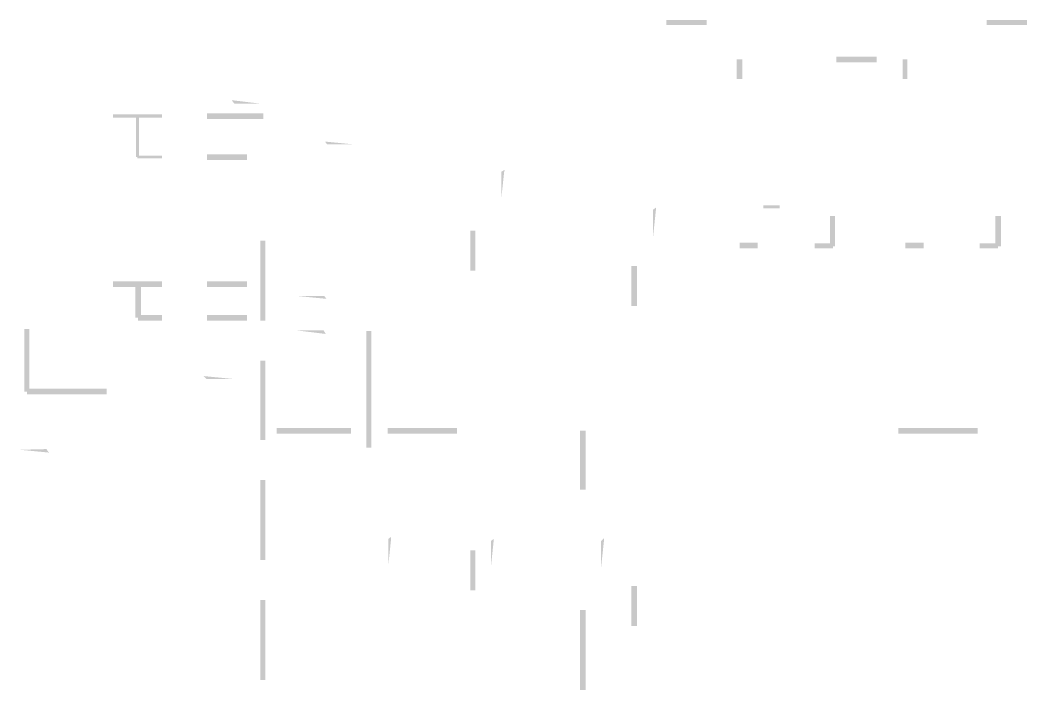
# Model space of a CAD drawing. Header units: millimetres. Extents: x 314312 to 406292, y 205315 to 257934.
# Drawn here: x 406112.5 to 406203.5, y 237283.2 to 237343.8 of the extents above; entities that cross this region are included whole.
import ezdxf

# ---------------------------------------------------------------- set-up
doc = ezdxf.new("R2010")
doc.units = ezdxf.units.MM

msp = doc.modelspace()

# ---------------------------------------------------------------- hatches: boundary and pattern name
h = msp.add_hatch(color=0)
edge = h.paths.add_edge_path(flags=0)
edge.add_spline(control_points=[(406170.88, 237343.762), (406170.88, 237343.762), (406170.88, 237343.317), (406170.88, 237343.317), (406170.88, 237343.317), (406174.499, 237343.762), (406174.499, 237343.762), (406174.499, 237343.762), (406170.88, 237343.762), (406170.88, 237343.762)], knot_values=[0, 0, 0, 0, 1, 1, 1, 2, 2, 2, 3, 3, 3, 3], degree=3, periodic=0)
edge = h.paths.add_edge_path(flags=0)
edge.add_spline(control_points=[(406170.88, 237343.317), (406170.88, 237343.317), (406174.499, 237343.762), (406174.499, 237343.762), (406174.499, 237343.762), (406174.499, 237343.317), (406174.499, 237343.317), (406174.499, 237343.317), (406170.88, 237343.317), (406170.88, 237343.317)], knot_values=[0, 0, 0, 0, 1, 1, 1, 2, 2, 2, 3, 3, 3, 3], degree=3, periodic=0)
h = msp.add_hatch(color=0)
edge = h.paths.add_edge_path(flags=0)
edge.add_spline(control_points=[(406199.836, 237343.762), (406199.836, 237343.762), (406199.836, 237343.317), (406199.836, 237343.317), (406199.836, 237343.317), (406203.455, 237343.762), (406203.455, 237343.762), (406203.455, 237343.762), (406199.836, 237343.762), (406199.836, 237343.762)], knot_values=[0, 0, 0, 0, 1, 1, 1, 2, 2, 2, 3, 3, 3, 3], degree=3, periodic=0)
edge = h.paths.add_edge_path(flags=0)
edge.add_spline(control_points=[(406199.836, 237343.317), (406199.836, 237343.317), (406203.455, 237343.762), (406203.455, 237343.762), (406203.455, 237343.762), (406203.455, 237343.317), (406203.455, 237343.317), (406203.455, 237343.317), (406199.836, 237343.317), (406199.836, 237343.317)], knot_values=[0, 0, 0, 0, 1, 1, 1, 2, 2, 2, 3, 3, 3, 3], degree=3, periodic=0)
h = msp.add_hatch(color=0)
edge = h.paths.add_edge_path(flags=0)
edge.add_spline(control_points=[(406177.738, 237340.206), (406177.738, 237340.206), (406177.23, 237340.206), (406177.23, 237340.206), (406177.23, 237340.206), (406177.738, 237338.428), (406177.738, 237338.428), (406177.738, 237338.428), (406177.738, 237340.206), (406177.738, 237340.206)], knot_values=[0, 0, 0, 0, 1, 1, 1, 2, 2, 2, 3, 3, 3, 3], degree=3, periodic=0)
edge = h.paths.add_edge_path(flags=0)
edge.add_spline(control_points=[(406177.23, 237340.206), (406177.23, 237340.206), (406177.738, 237338.428), (406177.738, 237338.428), (406177.738, 237338.428), (406177.23, 237338.428), (406177.23, 237338.428), (406177.23, 237338.428), (406177.23, 237340.206), (406177.23, 237340.206)], knot_values=[0, 0, 0, 0, 1, 1, 1, 2, 2, 2, 3, 3, 3, 3], degree=3, periodic=0)
h = msp.add_hatch(color=0)
edge = h.paths.add_edge_path(flags=0)
edge.add_spline(control_points=[(406189.866, 237339.952), (406189.866, 237339.952), (406189.866, 237340.46), (406189.866, 237340.46), (406189.866, 237340.46), (406186.247, 237339.952), (406186.247, 237339.952), (406186.247, 237339.952), (406189.866, 237339.952), (406189.866, 237339.952)], knot_values=[0, 0, 0, 0, 1, 1, 1, 2, 2, 2, 3, 3, 3, 3], degree=3, periodic=0)
edge = h.paths.add_edge_path(flags=0)
edge.add_spline(control_points=[(406189.866, 237340.46), (406189.866, 237340.46), (406186.247, 237339.952), (406186.247, 237339.952), (406186.247, 237339.952), (406186.247, 237340.46), (406186.247, 237340.46), (406186.247, 237340.46), (406189.866, 237340.46), (406189.866, 237340.46)], knot_values=[0, 0, 0, 0, 1, 1, 1, 2, 2, 2, 3, 3, 3, 3], degree=3, periodic=0)
h = msp.add_hatch(color=0)
edge = h.paths.add_edge_path(flags=0)
edge.add_spline(control_points=[(406192.66, 237340.206), (406192.66, 237340.206), (406192.216, 237340.206), (406192.216, 237340.206), (406192.216, 237340.206), (406192.66, 237338.428), (406192.66, 237338.428), (406192.66, 237338.428), (406192.66, 237340.206), (406192.66, 237340.206)], knot_values=[0, 0, 0, 0, 1, 1, 1, 2, 2, 2, 3, 3, 3, 3], degree=3, periodic=0)
edge = h.paths.add_edge_path(flags=0)
edge.add_spline(control_points=[(406192.216, 237340.206), (406192.216, 237340.206), (406192.66, 237338.428), (406192.66, 237338.428), (406192.66, 237338.428), (406192.216, 237338.428), (406192.216, 237338.428), (406192.216, 237338.428), (406192.216, 237340.206), (406192.216, 237340.206)], knot_values=[0, 0, 0, 0, 1, 1, 1, 2, 2, 2, 3, 3, 3, 3], degree=3, periodic=0)
h = msp.add_hatch(color=0)
edge = h.paths.add_edge_path(flags=0)
edge.add_spline(control_points=[(406131.573, 237336.523), (406131.573, 237336.523), (406131.827, 237336.205), (406131.827, 237336.205), (406131.827, 237336.205), (406134.177, 237336.205), (406134.177, 237336.205), (406134.177, 237336.205), (406131.573, 237336.523), (406131.573, 237336.523)], knot_values=[0, 0, 0, 0, 1, 1, 1, 2, 2, 2, 3, 3, 3, 3], degree=3, periodic=0)
edge = h.paths.add_edge_path(flags=0)
edge.add_spline(control_points=[(406131.827, 237336.205), (406131.827, 237336.205), (406134.177, 237336.205), (406134.177, 237336.205), (406134.177, 237336.205), (406134.177, 237336.205), (406134.177, 237336.205), (406134.177, 237336.205), (406131.827, 237336.205), (406131.827, 237336.205)], knot_values=[0, 0, 0, 0, 1, 1, 1, 2, 2, 2, 3, 3, 3, 3], degree=3, periodic=0)
h = msp.add_hatch(color=0)
edge = h.paths.add_edge_path(flags=0)
edge.add_spline(control_points=[(406120.842, 237335.253), (406120.842, 237335.253), (406120.842, 237334.935), (406120.842, 237334.935), (406120.842, 237334.935), (406125.287, 237335.253), (406125.287, 237335.253), (406125.287, 237335.253), (406120.842, 237335.253), (406120.842, 237335.253)], knot_values=[0, 0, 0, 0, 1, 1, 1, 2, 2, 2, 3, 3, 3, 3], degree=3, periodic=0)
edge = h.paths.add_edge_path(flags=0)
edge.add_spline(control_points=[(406120.842, 237334.935), (406120.842, 237334.935), (406125.287, 237335.253), (406125.287, 237335.253), (406125.287, 237335.253), (406125.287, 237334.935), (406125.287, 237334.935), (406125.287, 237334.935), (406120.842, 237334.935), (406120.842, 237334.935)], knot_values=[0, 0, 0, 0, 1, 1, 1, 2, 2, 2, 3, 3, 3, 3], degree=3, periodic=0)
h = msp.add_hatch(color=0)
edge = h.paths.add_edge_path(flags=0)
edge.add_spline(control_points=[(406123.191, 237335.062), (406123.191, 237335.062), (406122.937, 237335.062), (406122.937, 237335.062), (406122.937, 237335.062), (406123.191, 237331.379), (406123.191, 237331.379), (406123.191, 237331.379), (406123.191, 237335.062), (406123.191, 237335.062)], knot_values=[0, 0, 0, 0, 1, 1, 1, 2, 2, 2, 3, 3, 3, 3], degree=3, periodic=0)
edge = h.paths.add_edge_path(flags=0)
edge.add_spline(control_points=[(406122.937, 237335.062), (406122.937, 237335.062), (406123.191, 237331.379), (406123.191, 237331.379), (406123.191, 237331.379), (406122.937, 237331.379), (406122.937, 237331.379), (406122.937, 237331.379), (406122.937, 237335.062), (406122.937, 237335.062)], knot_values=[0, 0, 0, 0, 1, 1, 1, 2, 2, 2, 3, 3, 3, 3], degree=3, periodic=0)
h = msp.add_hatch(color=0)
edge = h.paths.add_edge_path(flags=0)
edge.add_spline(control_points=[(406129.351, 237335.316), (406129.351, 237335.316), (406129.351, 237334.808), (406129.351, 237334.808), (406129.351, 237334.808), (406134.431, 237335.316), (406134.431, 237335.316), (406134.431, 237335.316), (406129.351, 237335.316), (406129.351, 237335.316)], knot_values=[0, 0, 0, 0, 1, 1, 1, 2, 2, 2, 3, 3, 3, 3], degree=3, periodic=0)
edge = h.paths.add_edge_path(flags=0)
edge.add_spline(control_points=[(406129.351, 237334.808), (406129.351, 237334.808), (406134.431, 237335.316), (406134.431, 237335.316), (406134.431, 237335.316), (406134.431, 237334.808), (406134.431, 237334.808), (406134.431, 237334.808), (406129.351, 237334.808), (406129.351, 237334.808)], knot_values=[0, 0, 0, 0, 1, 1, 1, 2, 2, 2, 3, 3, 3, 3], degree=3, periodic=0)
h = msp.add_hatch(color=0)
edge = h.paths.add_edge_path(flags=0)
edge.add_spline(control_points=[(406140.019, 237332.776), (406140.019, 237332.776), (406140.209, 237332.522), (406140.209, 237332.522), (406140.209, 237332.522), (406142.622, 237332.522), (406142.622, 237332.522), (406142.622, 237332.522), (406140.019, 237332.776), (406140.019, 237332.776)], knot_values=[0, 0, 0, 0, 1, 1, 1, 2, 2, 2, 3, 3, 3, 3], degree=3, periodic=0)
edge = h.paths.add_edge_path(flags=0)
edge.add_spline(control_points=[(406140.209, 237332.522), (406140.209, 237332.522), (406142.622, 237332.522), (406142.622, 237332.522), (406142.622, 237332.522), (406142.622, 237332.522), (406142.622, 237332.522), (406142.622, 237332.522), (406140.209, 237332.522), (406140.209, 237332.522)], knot_values=[0, 0, 0, 0, 1, 1, 1, 2, 2, 2, 3, 3, 3, 3], degree=3, periodic=0)
h = msp.add_hatch(color=0)
edge = h.paths.add_edge_path(flags=0)
edge.add_spline(control_points=[(406123.064, 237331.506), (406123.064, 237331.506), (406123.064, 237331.252), (406123.064, 237331.252), (406123.064, 237331.252), (406125.287, 237331.506), (406125.287, 237331.506), (406125.287, 237331.506), (406123.064, 237331.506), (406123.064, 237331.506)], knot_values=[0, 0, 0, 0, 1, 1, 1, 2, 2, 2, 3, 3, 3, 3], degree=3, periodic=0)
edge = h.paths.add_edge_path(flags=0)
edge.add_spline(control_points=[(406123.064, 237331.252), (406123.064, 237331.252), (406125.287, 237331.506), (406125.287, 237331.506), (406125.287, 237331.506), (406125.287, 237331.252), (406125.287, 237331.252), (406125.287, 237331.252), (406123.064, 237331.252), (406123.064, 237331.252)], knot_values=[0, 0, 0, 0, 1, 1, 1, 2, 2, 2, 3, 3, 3, 3], degree=3, periodic=0)
h = msp.add_hatch(color=0)
edge = h.paths.add_edge_path(flags=0)
edge.add_spline(control_points=[(406129.351, 237331.633), (406129.351, 237331.633), (406129.351, 237331.125), (406129.351, 237331.125), (406129.351, 237331.125), (406132.97, 237331.633), (406132.97, 237331.633), (406132.97, 237331.633), (406129.351, 237331.633), (406129.351, 237331.633)], knot_values=[0, 0, 0, 0, 1, 1, 1, 2, 2, 2, 3, 3, 3, 3], degree=3, periodic=0)
edge = h.paths.add_edge_path(flags=0)
edge.add_spline(control_points=[(406129.351, 237331.125), (406129.351, 237331.125), (406132.97, 237331.633), (406132.97, 237331.633), (406132.97, 237331.633), (406132.97, 237331.125), (406132.97, 237331.125), (406132.97, 237331.125), (406129.351, 237331.125), (406129.351, 237331.125)], knot_values=[0, 0, 0, 0, 1, 1, 1, 2, 2, 2, 3, 3, 3, 3], degree=3, periodic=0)
h = msp.add_hatch(color=0)
edge = h.paths.add_edge_path(flags=0)
edge.add_spline(control_points=[(406156.275, 237330.236), (406156.275, 237330.236), (406155.957, 237330.046), (406155.957, 237330.046), (406155.957, 237330.046), (406156.211, 237330.046), (406156.211, 237330.046), (406156.211, 237330.046), (406156.275, 237330.236), (406156.275, 237330.236)], knot_values=[0, 0, 0, 0, 1, 1, 1, 2, 2, 2, 3, 3, 3, 3], degree=3, periodic=0)
edge = h.paths.add_edge_path(flags=0)
edge.add_spline(control_points=[(406155.957, 237330.046), (406155.957, 237330.046), (406156.211, 237330.046), (406156.211, 237330.046), (406156.211, 237330.046), (406155.957, 237327.696), (406155.957, 237327.696), (406155.957, 237327.696), (406155.957, 237330.046), (406155.957, 237330.046)], knot_values=[0, 0, 0, 0, 1, 1, 1, 2, 2, 2, 3, 3, 3, 3], degree=3, periodic=0)
h = msp.add_hatch(color=0)
edge = h.paths.add_edge_path(flags=0)
edge.add_spline(control_points=[(406169.927, 237326.807), (406169.927, 237326.807), (406169.673, 237326.617), (406169.673, 237326.617), (406169.673, 237326.617), (406169.927, 237326.617), (406169.927, 237326.617), (406169.927, 237326.617), (406169.927, 237326.807), (406169.927, 237326.807)], knot_values=[0, 0, 0, 0, 1, 1, 1, 2, 2, 2, 3, 3, 3, 3], degree=3, periodic=0)
edge = h.paths.add_edge_path(flags=0)
edge.add_spline(control_points=[(406169.673, 237326.617), (406169.673, 237326.617), (406169.927, 237326.617), (406169.927, 237326.617), (406169.927, 237326.617), (406169.673, 237324.204), (406169.673, 237324.204), (406169.673, 237324.204), (406169.673, 237326.617), (406169.673, 237326.617)], knot_values=[0, 0, 0, 0, 1, 1, 1, 2, 2, 2, 3, 3, 3, 3], degree=3, periodic=0)
h = msp.add_hatch(color=0)
edge = h.paths.add_edge_path(flags=0)
edge.add_spline(control_points=[(406179.643, 237326.998), (406179.643, 237326.998), (406179.643, 237326.744), (406179.643, 237326.744), (406179.643, 237326.744), (406181.103, 237326.998), (406181.103, 237326.998), (406181.103, 237326.998), (406179.643, 237326.998), (406179.643, 237326.998)], knot_values=[0, 0, 0, 0, 1, 1, 1, 2, 2, 2, 3, 3, 3, 3], degree=3, periodic=0)
edge = h.paths.add_edge_path(flags=0)
edge.add_spline(control_points=[(406179.643, 237326.744), (406179.643, 237326.744), (406181.103, 237326.998), (406181.103, 237326.998), (406181.103, 237326.998), (406181.103, 237326.744), (406181.103, 237326.744), (406181.103, 237326.744), (406179.643, 237326.744), (406179.643, 237326.744)], knot_values=[0, 0, 0, 0, 1, 1, 1, 2, 2, 2, 3, 3, 3, 3], degree=3, periodic=0)
h = msp.add_hatch(color=0)
edge = h.paths.add_edge_path(flags=0)
edge.add_spline(control_points=[(406185.675, 237323.315), (406185.675, 237323.315), (406186.12, 237323.315), (406186.12, 237323.315), (406186.12, 237323.315), (406185.675, 237326.045), (406185.675, 237326.045), (406185.675, 237326.045), (406185.675, 237323.315), (406185.675, 237323.315)], knot_values=[0, 0, 0, 0, 1, 1, 1, 2, 2, 2, 3, 3, 3, 3], degree=3, periodic=0)
edge = h.paths.add_edge_path(flags=0)
edge.add_spline(control_points=[(406186.12, 237323.315), (406186.12, 237323.315), (406185.675, 237326.045), (406185.675, 237326.045), (406185.675, 237326.045), (406186.12, 237326.045), (406186.12, 237326.045), (406186.12, 237326.045), (406186.12, 237323.315), (406186.12, 237323.315)], knot_values=[0, 0, 0, 0, 1, 1, 1, 2, 2, 2, 3, 3, 3, 3], degree=3, periodic=0)
h = msp.add_hatch(color=0)
edge = h.paths.add_edge_path(flags=0)
edge.add_spline(control_points=[(406200.598, 237323.315), (406200.598, 237323.315), (406201.106, 237323.315), (406201.106, 237323.315), (406201.106, 237323.315), (406200.598, 237326.045), (406200.598, 237326.045), (406200.598, 237326.045), (406200.598, 237323.315), (406200.598, 237323.315)], knot_values=[0, 0, 0, 0, 1, 1, 1, 2, 2, 2, 3, 3, 3, 3], degree=3, periodic=0)
edge = h.paths.add_edge_path(flags=0)
edge.add_spline(control_points=[(406201.106, 237323.315), (406201.106, 237323.315), (406200.598, 237326.045), (406200.598, 237326.045), (406200.598, 237326.045), (406201.106, 237326.045), (406201.106, 237326.045), (406201.106, 237326.045), (406201.106, 237323.315), (406201.106, 237323.315)], knot_values=[0, 0, 0, 0, 1, 1, 1, 2, 2, 2, 3, 3, 3, 3], degree=3, periodic=0)
h = msp.add_hatch(color=0)
edge = h.paths.add_edge_path(flags=0)
edge.add_spline(control_points=[(406153.608, 237324.712), (406153.608, 237324.712), (406153.163, 237324.712), (406153.163, 237324.712), (406153.163, 237324.712), (406153.608, 237321.092), (406153.608, 237321.092), (406153.608, 237321.092), (406153.608, 237324.712), (406153.608, 237324.712)], knot_values=[0, 0, 0, 0, 1, 1, 1, 2, 2, 2, 3, 3, 3, 3], degree=3, periodic=0)
edge = h.paths.add_edge_path(flags=0)
edge.add_spline(control_points=[(406153.163, 237324.712), (406153.163, 237324.712), (406153.608, 237321.092), (406153.608, 237321.092), (406153.608, 237321.092), (406153.163, 237321.092), (406153.163, 237321.092), (406153.163, 237321.092), (406153.163, 237324.712), (406153.163, 237324.712)], knot_values=[0, 0, 0, 0, 1, 1, 1, 2, 2, 2, 3, 3, 3, 3], degree=3, periodic=0)
h = msp.add_hatch(color=0)
edge = h.paths.add_edge_path(flags=0)
edge.add_spline(control_points=[(406134.621, 237323.823), (406134.621, 237323.823), (406134.177, 237323.823), (406134.177, 237323.823), (406134.177, 237323.823), (406134.621, 237316.584), (406134.621, 237316.584), (406134.621, 237316.584), (406134.621, 237323.823), (406134.621, 237323.823)], knot_values=[0, 0, 0, 0, 1, 1, 1, 2, 2, 2, 3, 3, 3, 3], degree=3, periodic=0)
edge = h.paths.add_edge_path(flags=0)
edge.add_spline(control_points=[(406134.177, 237323.823), (406134.177, 237323.823), (406134.621, 237316.584), (406134.621, 237316.584), (406134.621, 237316.584), (406134.177, 237316.584), (406134.177, 237316.584), (406134.177, 237316.584), (406134.177, 237323.823), (406134.177, 237323.823)], knot_values=[0, 0, 0, 0, 1, 1, 1, 2, 2, 2, 3, 3, 3, 3], degree=3, periodic=0)
h = msp.add_hatch(color=0)
edge = h.paths.add_edge_path(flags=0)
edge.add_spline(control_points=[(406177.484, 237323.632), (406177.484, 237323.632), (406177.484, 237323.124), (406177.484, 237323.124), (406177.484, 237323.124), (406179.135, 237323.632), (406179.135, 237323.632), (406179.135, 237323.632), (406177.484, 237323.632), (406177.484, 237323.632)], knot_values=[0, 0, 0, 0, 1, 1, 1, 2, 2, 2, 3, 3, 3, 3], degree=3, periodic=0)
edge = h.paths.add_edge_path(flags=0)
edge.add_spline(control_points=[(406177.484, 237323.124), (406177.484, 237323.124), (406179.135, 237323.632), (406179.135, 237323.632), (406179.135, 237323.632), (406179.135, 237323.124), (406179.135, 237323.124), (406179.135, 237323.124), (406177.484, 237323.124), (406177.484, 237323.124)], knot_values=[0, 0, 0, 0, 1, 1, 1, 2, 2, 2, 3, 3, 3, 3], degree=3, periodic=0)
h = msp.add_hatch(color=0)
edge = h.paths.add_edge_path(flags=0)
edge.add_spline(control_points=[(406184.278, 237323.569), (406184.278, 237323.569), (406184.278, 237323.124), (406184.278, 237323.124), (406184.278, 237323.124), (406185.929, 237323.569), (406185.929, 237323.569), (406185.929, 237323.569), (406184.278, 237323.569), (406184.278, 237323.569)], knot_values=[0, 0, 0, 0, 1, 1, 1, 2, 2, 2, 3, 3, 3, 3], degree=3, periodic=0)
edge = h.paths.add_edge_path(flags=0)
edge.add_spline(control_points=[(406184.278, 237323.124), (406184.278, 237323.124), (406185.929, 237323.569), (406185.929, 237323.569), (406185.929, 237323.569), (406185.929, 237323.124), (406185.929, 237323.124), (406185.929, 237323.124), (406184.278, 237323.124), (406184.278, 237323.124)], knot_values=[0, 0, 0, 0, 1, 1, 1, 2, 2, 2, 3, 3, 3, 3], degree=3, periodic=0)
h = msp.add_hatch(color=0)
edge = h.paths.add_edge_path(flags=0)
edge.add_spline(control_points=[(406192.47, 237323.632), (406192.47, 237323.632), (406192.47, 237323.124), (406192.47, 237323.124), (406192.47, 237323.124), (406194.121, 237323.632), (406194.121, 237323.632), (406194.121, 237323.632), (406192.47, 237323.632), (406192.47, 237323.632)], knot_values=[0, 0, 0, 0, 1, 1, 1, 2, 2, 2, 3, 3, 3, 3], degree=3, periodic=0)
edge = h.paths.add_edge_path(flags=0)
edge.add_spline(control_points=[(406192.47, 237323.124), (406192.47, 237323.124), (406194.121, 237323.632), (406194.121, 237323.632), (406194.121, 237323.632), (406194.121, 237323.124), (406194.121, 237323.124), (406194.121, 237323.124), (406192.47, 237323.124), (406192.47, 237323.124)], knot_values=[0, 0, 0, 0, 1, 1, 1, 2, 2, 2, 3, 3, 3, 3], degree=3, periodic=0)
h = msp.add_hatch(color=0)
edge = h.paths.add_edge_path(flags=0)
edge.add_spline(control_points=[(406199.201, 237323.569), (406199.201, 237323.569), (406199.201, 237323.124), (406199.201, 237323.124), (406199.201, 237323.124), (406200.852, 237323.569), (406200.852, 237323.569), (406200.852, 237323.569), (406199.201, 237323.569), (406199.201, 237323.569)], knot_values=[0, 0, 0, 0, 1, 1, 1, 2, 2, 2, 3, 3, 3, 3], degree=3, periodic=0)
edge = h.paths.add_edge_path(flags=0)
edge.add_spline(control_points=[(406199.201, 237323.124), (406199.201, 237323.124), (406200.852, 237323.569), (406200.852, 237323.569), (406200.852, 237323.569), (406200.852, 237323.124), (406200.852, 237323.124), (406200.852, 237323.124), (406199.201, 237323.124), (406199.201, 237323.124)], knot_values=[0, 0, 0, 0, 1, 1, 1, 2, 2, 2, 3, 3, 3, 3], degree=3, periodic=0)
h = msp.add_hatch(color=0)
edge = h.paths.add_edge_path(flags=0)
edge.add_spline(control_points=[(406168.213, 237321.537), (406168.213, 237321.537), (406167.705, 237321.537), (406167.705, 237321.537), (406167.705, 237321.537), (406168.213, 237317.917), (406168.213, 237317.917), (406168.213, 237317.917), (406168.213, 237321.537), (406168.213, 237321.537)], knot_values=[0, 0, 0, 0, 1, 1, 1, 2, 2, 2, 3, 3, 3, 3], degree=3, periodic=0)
edge = h.paths.add_edge_path(flags=0)
edge.add_spline(control_points=[(406167.705, 237321.537), (406167.705, 237321.537), (406168.213, 237317.917), (406168.213, 237317.917), (406168.213, 237317.917), (406167.705, 237317.917), (406167.705, 237317.917), (406167.705, 237317.917), (406167.705, 237321.537), (406167.705, 237321.537)], knot_values=[0, 0, 0, 0, 1, 1, 1, 2, 2, 2, 3, 3, 3, 3], degree=3, periodic=0)
h = msp.add_hatch(color=0)
edge = h.paths.add_edge_path(flags=0)
edge.add_spline(control_points=[(406120.842, 237320.14), (406120.842, 237320.14), (406120.842, 237319.632), (406120.842, 237319.632), (406120.842, 237319.632), (406125.287, 237320.14), (406125.287, 237320.14), (406125.287, 237320.14), (406120.842, 237320.14), (406120.842, 237320.14)], knot_values=[0, 0, 0, 0, 1, 1, 1, 2, 2, 2, 3, 3, 3, 3], degree=3, periodic=0)
edge = h.paths.add_edge_path(flags=0)
edge.add_spline(control_points=[(406120.842, 237319.632), (406120.842, 237319.632), (406125.287, 237320.14), (406125.287, 237320.14), (406125.287, 237320.14), (406125.287, 237319.632), (406125.287, 237319.632), (406125.287, 237319.632), (406120.842, 237319.632), (406120.842, 237319.632)], knot_values=[0, 0, 0, 0, 1, 1, 1, 2, 2, 2, 3, 3, 3, 3], degree=3, periodic=0)
h = msp.add_hatch(color=0)
edge = h.paths.add_edge_path(flags=0)
edge.add_spline(control_points=[(406122.874, 237316.838), (406122.874, 237316.838), (406123.382, 237316.838), (406123.382, 237316.838), (406123.382, 237316.838), (406122.874, 237320.076), (406122.874, 237320.076), (406122.874, 237320.076), (406122.874, 237316.838), (406122.874, 237316.838)], knot_values=[0, 0, 0, 0, 1, 1, 1, 2, 2, 2, 3, 3, 3, 3], degree=3, periodic=0)
edge = h.paths.add_edge_path(flags=0)
edge.add_spline(control_points=[(406123.382, 237316.838), (406123.382, 237316.838), (406122.874, 237320.076), (406122.874, 237320.076), (406122.874, 237320.076), (406123.382, 237320.076), (406123.382, 237320.076), (406123.382, 237320.076), (406123.382, 237316.838), (406123.382, 237316.838)], knot_values=[0, 0, 0, 0, 1, 1, 1, 2, 2, 2, 3, 3, 3, 3], degree=3, periodic=0)
h = msp.add_hatch(color=0)
edge = h.paths.add_edge_path(flags=0)
edge.add_spline(control_points=[(406129.351, 237320.14), (406129.351, 237320.14), (406129.351, 237319.632), (406129.351, 237319.632), (406129.351, 237319.632), (406132.97, 237320.14), (406132.97, 237320.14), (406132.97, 237320.14), (406129.351, 237320.14), (406129.351, 237320.14)], knot_values=[0, 0, 0, 0, 1, 1, 1, 2, 2, 2, 3, 3, 3, 3], degree=3, periodic=0)
edge = h.paths.add_edge_path(flags=0)
edge.add_spline(control_points=[(406129.351, 237319.632), (406129.351, 237319.632), (406132.97, 237320.14), (406132.97, 237320.14), (406132.97, 237320.14), (406132.97, 237319.632), (406132.97, 237319.632), (406132.97, 237319.632), (406129.351, 237319.632), (406129.351, 237319.632)], knot_values=[0, 0, 0, 0, 1, 1, 1, 2, 2, 2, 3, 3, 3, 3], degree=3, periodic=0)
h = msp.add_hatch(color=0)
edge = h.paths.add_edge_path(flags=0)
edge.add_spline(control_points=[(406139.955, 237318.806), (406139.955, 237318.806), (406139.955, 237318.806), (406139.955, 237318.806), (406139.955, 237318.806), (406137.542, 237318.806), (406137.542, 237318.806), (406137.542, 237318.806), (406139.955, 237318.806), (406139.955, 237318.806)], knot_values=[0, 0, 0, 0, 1, 1, 1, 2, 2, 2, 3, 3, 3, 3], degree=3, periodic=0)
edge = h.paths.add_edge_path(flags=0)
edge.add_spline(control_points=[(406139.955, 237318.806), (406139.955, 237318.806), (406137.542, 237318.806), (406137.542, 237318.806), (406137.542, 237318.806), (406140.146, 237318.552), (406140.146, 237318.552), (406140.146, 237318.552), (406139.955, 237318.806), (406139.955, 237318.806)], knot_values=[0, 0, 0, 0, 1, 1, 1, 2, 2, 2, 3, 3, 3, 3], degree=3, periodic=0)
h = msp.add_hatch(color=0)
edge = h.paths.add_edge_path(flags=0)
edge.add_spline(control_points=[(406123.128, 237317.092), (406123.128, 237317.092), (406123.128, 237316.584), (406123.128, 237316.584), (406123.128, 237316.584), (406125.287, 237317.092), (406125.287, 237317.092), (406125.287, 237317.092), (406123.128, 237317.092), (406123.128, 237317.092)], knot_values=[0, 0, 0, 0, 1, 1, 1, 2, 2, 2, 3, 3, 3, 3], degree=3, periodic=0)
edge = h.paths.add_edge_path(flags=0)
edge.add_spline(control_points=[(406123.128, 237316.584), (406123.128, 237316.584), (406125.287, 237317.092), (406125.287, 237317.092), (406125.287, 237317.092), (406125.287, 237316.584), (406125.287, 237316.584), (406125.287, 237316.584), (406123.128, 237316.584), (406123.128, 237316.584)], knot_values=[0, 0, 0, 0, 1, 1, 1, 2, 2, 2, 3, 3, 3, 3], degree=3, periodic=0)
h = msp.add_hatch(color=0)
edge = h.paths.add_edge_path(flags=0)
edge.add_spline(control_points=[(406129.351, 237317.092), (406129.351, 237317.092), (406129.351, 237316.584), (406129.351, 237316.584), (406129.351, 237316.584), (406132.97, 237317.092), (406132.97, 237317.092), (406132.97, 237317.092), (406129.351, 237317.092), (406129.351, 237317.092)], knot_values=[0, 0, 0, 0, 1, 1, 1, 2, 2, 2, 3, 3, 3, 3], degree=3, periodic=0)
edge = h.paths.add_edge_path(flags=0)
edge.add_spline(control_points=[(406129.351, 237316.584), (406129.351, 237316.584), (406132.97, 237317.092), (406132.97, 237317.092), (406132.97, 237317.092), (406132.97, 237316.584), (406132.97, 237316.584), (406132.97, 237316.584), (406129.351, 237316.584), (406129.351, 237316.584)], knot_values=[0, 0, 0, 0, 1, 1, 1, 2, 2, 2, 3, 3, 3, 3], degree=3, periodic=0)
h = msp.add_hatch(color=0)
edge = h.paths.add_edge_path(flags=0)
edge.add_spline(control_points=[(406113.285, 237315.822), (406113.285, 237315.822), (406112.841, 237315.822), (406112.841, 237315.822), (406112.841, 237315.822), (406113.285, 237310.17), (406113.285, 237310.17), (406113.285, 237310.17), (406113.285, 237315.822), (406113.285, 237315.822)], knot_values=[0, 0, 0, 0, 1, 1, 1, 2, 2, 2, 3, 3, 3, 3], degree=3, periodic=0)
edge = h.paths.add_edge_path(flags=0)
edge.add_spline(control_points=[(406112.841, 237315.822), (406112.841, 237315.822), (406113.285, 237310.17), (406113.285, 237310.17), (406113.285, 237310.17), (406112.841, 237310.17), (406112.841, 237310.17), (406112.841, 237310.17), (406112.841, 237315.822), (406112.841, 237315.822)], knot_values=[0, 0, 0, 0, 1, 1, 1, 2, 2, 2, 3, 3, 3, 3], degree=3, periodic=0)
h = msp.add_hatch(color=0)
edge = h.paths.add_edge_path(flags=0)
edge.add_spline(control_points=[(406139.892, 237315.695), (406139.892, 237315.695), (406139.892, 237315.695), (406139.892, 237315.695), (406139.892, 237315.695), (406137.479, 237315.695), (406137.479, 237315.695), (406137.479, 237315.695), (406139.892, 237315.695), (406139.892, 237315.695)], knot_values=[0, 0, 0, 0, 1, 1, 1, 2, 2, 2, 3, 3, 3, 3], degree=3, periodic=0)
edge = h.paths.add_edge_path(flags=0)
edge.add_spline(control_points=[(406139.892, 237315.695), (406139.892, 237315.695), (406137.479, 237315.695), (406137.479, 237315.695), (406137.479, 237315.695), (406140.082, 237315.377), (406140.082, 237315.377), (406140.082, 237315.377), (406139.892, 237315.695), (406139.892, 237315.695)], knot_values=[0, 0, 0, 0, 1, 1, 1, 2, 2, 2, 3, 3, 3, 3], degree=3, periodic=0)
h = msp.add_hatch(color=0)
edge = h.paths.add_edge_path(flags=0)
edge.add_spline(control_points=[(406144.21, 237315.631), (406144.21, 237315.631), (406143.765, 237315.631), (406143.765, 237315.631), (406143.765, 237315.631), (406144.21, 237309.599), (406144.21, 237309.599), (406144.21, 237309.599), (406144.21, 237315.631), (406144.21, 237315.631)], knot_values=[0, 0, 0, 0, 1, 1, 1, 2, 2, 2, 3, 3, 3, 3], degree=3, periodic=0)
edge = h.paths.add_edge_path(flags=0)
edge.add_spline(control_points=[(406143.765, 237315.631), (406143.765, 237315.631), (406144.21, 237309.599), (406144.21, 237309.599), (406144.21, 237309.599), (406143.765, 237309.599), (406143.765, 237309.599), (406143.765, 237309.599), (406143.765, 237315.631), (406143.765, 237315.631)], knot_values=[0, 0, 0, 0, 1, 1, 1, 2, 2, 2, 3, 3, 3, 3], degree=3, periodic=0)
h = msp.add_hatch(color=0)
edge = h.paths.add_edge_path(flags=0)
edge.add_spline(control_points=[(406134.621, 237312.964), (406134.621, 237312.964), (406134.177, 237312.964), (406134.177, 237312.964), (406134.177, 237312.964), (406134.621, 237305.789), (406134.621, 237305.789), (406134.621, 237305.789), (406134.621, 237312.964), (406134.621, 237312.964)], knot_values=[0, 0, 0, 0, 1, 1, 1, 2, 2, 2, 3, 3, 3, 3], degree=3, periodic=0)
edge = h.paths.add_edge_path(flags=0)
edge.add_spline(control_points=[(406134.177, 237312.964), (406134.177, 237312.964), (406134.621, 237305.789), (406134.621, 237305.789), (406134.621, 237305.789), (406134.177, 237305.789), (406134.177, 237305.789), (406134.177, 237305.789), (406134.177, 237312.964), (406134.177, 237312.964)], knot_values=[0, 0, 0, 0, 1, 1, 1, 2, 2, 2, 3, 3, 3, 3], degree=3, periodic=0)
h = msp.add_hatch(color=0)
edge = h.paths.add_edge_path(flags=0)
edge.add_spline(control_points=[(406129.033, 237311.567), (406129.033, 237311.567), (406129.287, 237311.313), (406129.287, 237311.313), (406129.287, 237311.313), (406131.637, 237311.313), (406131.637, 237311.313), (406131.637, 237311.313), (406129.033, 237311.567), (406129.033, 237311.567)], knot_values=[0, 0, 0, 0, 1, 1, 1, 2, 2, 2, 3, 3, 3, 3], degree=3, periodic=0)
edge = h.paths.add_edge_path(flags=0)
edge.add_spline(control_points=[(406129.287, 237311.313), (406129.287, 237311.313), (406131.637, 237311.313), (406131.637, 237311.313), (406131.637, 237311.313), (406131.637, 237311.313), (406131.637, 237311.313), (406131.637, 237311.313), (406129.287, 237311.313), (406129.287, 237311.313)], knot_values=[0, 0, 0, 0, 1, 1, 1, 2, 2, 2, 3, 3, 3, 3], degree=3, periodic=0)
h = msp.add_hatch(color=0)
edge = h.paths.add_edge_path(flags=0)
edge.add_spline(control_points=[(406113.095, 237310.424), (406113.095, 237310.424), (406113.095, 237309.916), (406113.095, 237309.916), (406113.095, 237309.916), (406120.27, 237310.424), (406120.27, 237310.424), (406120.27, 237310.424), (406113.095, 237310.424), (406113.095, 237310.424)], knot_values=[0, 0, 0, 0, 1, 1, 1, 2, 2, 2, 3, 3, 3, 3], degree=3, periodic=0)
edge = h.paths.add_edge_path(flags=0)
edge.add_spline(control_points=[(406113.095, 237309.916), (406113.095, 237309.916), (406120.27, 237310.424), (406120.27, 237310.424), (406120.27, 237310.424), (406120.27, 237309.916), (406120.27, 237309.916), (406120.27, 237309.916), (406113.095, 237309.916), (406113.095, 237309.916)], knot_values=[0, 0, 0, 0, 1, 1, 1, 2, 2, 2, 3, 3, 3, 3], degree=3, periodic=0)
h = msp.add_hatch(color=0)
edge = h.paths.add_edge_path(flags=0)
edge.add_spline(control_points=[(406144.21, 237309.599), (406144.21, 237309.599), (406143.765, 237309.599), (406143.765, 237309.599), (406143.765, 237309.599), (406144.21, 237305.09), (406144.21, 237305.09), (406144.21, 237305.09), (406144.21, 237309.599), (406144.21, 237309.599)], knot_values=[0, 0, 0, 0, 1, 1, 1, 2, 2, 2, 3, 3, 3, 3], degree=3, periodic=0)
edge = h.paths.add_edge_path(flags=0)
edge.add_spline(control_points=[(406143.765, 237309.599), (406143.765, 237309.599), (406144.21, 237305.09), (406144.21, 237305.09), (406144.21, 237305.09), (406143.765, 237305.09), (406143.765, 237305.09), (406143.765, 237305.09), (406143.765, 237309.599), (406143.765, 237309.599)], knot_values=[0, 0, 0, 0, 1, 1, 1, 2, 2, 2, 3, 3, 3, 3], degree=3, periodic=0)
h = msp.add_hatch(color=0)
edge = h.paths.add_edge_path(flags=0)
edge.add_spline(control_points=[(406135.637, 237306.868), (406135.637, 237306.868), (406135.637, 237306.36), (406135.637, 237306.36), (406135.637, 237306.36), (406142.368, 237306.868), (406142.368, 237306.868), (406142.368, 237306.868), (406135.637, 237306.868), (406135.637, 237306.868)], knot_values=[0, 0, 0, 0, 1, 1, 1, 2, 2, 2, 3, 3, 3, 3], degree=3, periodic=0)
edge = h.paths.add_edge_path(flags=0)
edge.add_spline(control_points=[(406135.637, 237306.36), (406135.637, 237306.36), (406142.368, 237306.868), (406142.368, 237306.868), (406142.368, 237306.868), (406142.368, 237306.36), (406142.368, 237306.36), (406142.368, 237306.36), (406135.637, 237306.36), (406135.637, 237306.36)], knot_values=[0, 0, 0, 0, 1, 1, 1, 2, 2, 2, 3, 3, 3, 3], degree=3, periodic=0)
h = msp.add_hatch(color=0)
edge = h.paths.add_edge_path(flags=0)
edge.add_spline(control_points=[(406145.67, 237306.868), (406145.67, 237306.868), (406145.67, 237306.36), (406145.67, 237306.36), (406145.67, 237306.36), (406151.957, 237306.868), (406151.957, 237306.868), (406151.957, 237306.868), (406145.67, 237306.868), (406145.67, 237306.868)], knot_values=[0, 0, 0, 0, 1, 1, 1, 2, 2, 2, 3, 3, 3, 3], degree=3, periodic=0)
edge = h.paths.add_edge_path(flags=0)
edge.add_spline(control_points=[(406145.67, 237306.36), (406145.67, 237306.36), (406151.957, 237306.868), (406151.957, 237306.868), (406151.957, 237306.868), (406151.957, 237306.36), (406151.957, 237306.36), (406151.957, 237306.36), (406145.67, 237306.36), (406145.67, 237306.36)], knot_values=[0, 0, 0, 0, 1, 1, 1, 2, 2, 2, 3, 3, 3, 3], degree=3, periodic=0)
h = msp.add_hatch(color=0)
edge = h.paths.add_edge_path(flags=0)
edge.add_spline(control_points=[(406163.069, 237301.28), (406163.069, 237301.28), (406163.577, 237301.28), (406163.577, 237301.28), (406163.577, 237301.28), (406163.069, 237306.614), (406163.069, 237306.614), (406163.069, 237306.614), (406163.069, 237301.28), (406163.069, 237301.28)], knot_values=[0, 0, 0, 0, 1, 1, 1, 2, 2, 2, 3, 3, 3, 3], degree=3, periodic=0)
edge = h.paths.add_edge_path(flags=0)
edge.add_spline(control_points=[(406163.577, 237301.28), (406163.577, 237301.28), (406163.069, 237306.614), (406163.069, 237306.614), (406163.069, 237306.614), (406163.577, 237306.614), (406163.577, 237306.614), (406163.577, 237306.614), (406163.577, 237301.28), (406163.577, 237301.28)], knot_values=[0, 0, 0, 0, 1, 1, 1, 2, 2, 2, 3, 3, 3, 3], degree=3, periodic=0)
h = msp.add_hatch(color=0)
edge = h.paths.add_edge_path(flags=0)
edge.add_spline(control_points=[(406191.835, 237306.868), (406191.835, 237306.868), (406191.835, 237306.36), (406191.835, 237306.36), (406191.835, 237306.36), (406199.01, 237306.868), (406199.01, 237306.868), (406199.01, 237306.868), (406191.835, 237306.868), (406191.835, 237306.868)], knot_values=[0, 0, 0, 0, 1, 1, 1, 2, 2, 2, 3, 3, 3, 3], degree=3, periodic=0)
edge = h.paths.add_edge_path(flags=0)
edge.add_spline(control_points=[(406191.835, 237306.36), (406191.835, 237306.36), (406199.01, 237306.868), (406199.01, 237306.868), (406199.01, 237306.868), (406199.01, 237306.36), (406199.01, 237306.36), (406199.01, 237306.36), (406191.835, 237306.36), (406191.835, 237306.36)], knot_values=[0, 0, 0, 0, 1, 1, 1, 2, 2, 2, 3, 3, 3, 3], degree=3, periodic=0)
h = msp.add_hatch(color=0)
edge = h.paths.add_edge_path(flags=0)
edge.add_spline(control_points=[(406114.873, 237304.963), (406114.873, 237304.963), (406112.46, 237304.9), (406112.46, 237304.9), (406112.46, 237304.9), (406114.873, 237304.9), (406114.873, 237304.9), (406114.873, 237304.9), (406114.873, 237304.963), (406114.873, 237304.963)], knot_values=[0, 0, 0, 0, 1, 1, 1, 2, 2, 2, 3, 3, 3, 3], degree=3, periodic=0)
edge = h.paths.add_edge_path(flags=0)
edge.add_spline(control_points=[(406112.46, 237304.9), (406112.46, 237304.9), (406114.873, 237304.9), (406114.873, 237304.9), (406114.873, 237304.9), (406115.063, 237304.646), (406115.063, 237304.646), (406115.063, 237304.646), (406112.46, 237304.9), (406112.46, 237304.9)], knot_values=[0, 0, 0, 0, 1, 1, 1, 2, 2, 2, 3, 3, 3, 3], degree=3, periodic=0)
h = msp.add_hatch(color=0)
edge = h.paths.add_edge_path(flags=0)
edge.add_spline(control_points=[(406134.621, 237302.169), (406134.621, 237302.169), (406134.177, 237302.169), (406134.177, 237302.169), (406134.177, 237302.169), (406134.621, 237294.93), (406134.621, 237294.93), (406134.621, 237294.93), (406134.621, 237302.169), (406134.621, 237302.169)], knot_values=[0, 0, 0, 0, 1, 1, 1, 2, 2, 2, 3, 3, 3, 3], degree=3, periodic=0)
edge = h.paths.add_edge_path(flags=0)
edge.add_spline(control_points=[(406134.177, 237302.169), (406134.177, 237302.169), (406134.621, 237294.93), (406134.621, 237294.93), (406134.621, 237294.93), (406134.177, 237294.93), (406134.177, 237294.93), (406134.177, 237294.93), (406134.177, 237302.169), (406134.177, 237302.169)], knot_values=[0, 0, 0, 0, 1, 1, 1, 2, 2, 2, 3, 3, 3, 3], degree=3, periodic=0)
h = msp.add_hatch(color=0)
edge = h.paths.add_edge_path(flags=0)
edge.add_spline(control_points=[(406145.988, 237297.026), (406145.988, 237297.026), (406145.734, 237296.835), (406145.734, 237296.835), (406145.734, 237296.835), (406145.988, 237296.835), (406145.988, 237296.835), (406145.988, 237296.835), (406145.988, 237297.026), (406145.988, 237297.026)], knot_values=[0, 0, 0, 0, 1, 1, 1, 2, 2, 2, 3, 3, 3, 3], degree=3, periodic=0)
edge = h.paths.add_edge_path(flags=0)
edge.add_spline(control_points=[(406145.734, 237296.835), (406145.734, 237296.835), (406145.988, 237296.835), (406145.988, 237296.835), (406145.988, 237296.835), (406145.734, 237294.422), (406145.734, 237294.422), (406145.734, 237294.422), (406145.734, 237296.835), (406145.734, 237296.835)], knot_values=[0, 0, 0, 0, 1, 1, 1, 2, 2, 2, 3, 3, 3, 3], degree=3, periodic=0)
h = msp.add_hatch(color=0)
edge = h.paths.add_edge_path(flags=0)
edge.add_spline(control_points=[(406155.259, 237296.835), (406155.259, 237296.835), (406155.005, 237296.645), (406155.005, 237296.645), (406155.005, 237296.645), (406155.259, 237296.645), (406155.259, 237296.645), (406155.259, 237296.645), (406155.259, 237296.835), (406155.259, 237296.835)], knot_values=[0, 0, 0, 0, 1, 1, 1, 2, 2, 2, 3, 3, 3, 3], degree=3, periodic=0)
edge = h.paths.add_edge_path(flags=0)
edge.add_spline(control_points=[(406155.005, 237296.645), (406155.005, 237296.645), (406155.259, 237296.645), (406155.259, 237296.645), (406155.259, 237296.645), (406155.005, 237294.232), (406155.005, 237294.232), (406155.005, 237294.232), (406155.005, 237296.645), (406155.005, 237296.645)], knot_values=[0, 0, 0, 0, 1, 1, 1, 2, 2, 2, 3, 3, 3, 3], degree=3, periodic=0)
h = msp.add_hatch(color=0)
edge = h.paths.add_edge_path(flags=0)
edge.add_spline(control_points=[(406165.228, 237296.899), (406165.228, 237296.899), (406164.974, 237296.645), (406164.974, 237296.645), (406164.974, 237296.645), (406165.228, 237296.645), (406165.228, 237296.645), (406165.228, 237296.645), (406165.228, 237296.899), (406165.228, 237296.899)], knot_values=[0, 0, 0, 0, 1, 1, 1, 2, 2, 2, 3, 3, 3, 3], degree=3, periodic=0)
edge = h.paths.add_edge_path(flags=0)
edge.add_spline(control_points=[(406164.974, 237296.645), (406164.974, 237296.645), (406165.228, 237296.645), (406165.228, 237296.645), (406165.228, 237296.645), (406164.974, 237294.295), (406164.974, 237294.295), (406164.974, 237294.295), (406164.974, 237296.645), (406164.974, 237296.645)], knot_values=[0, 0, 0, 0, 1, 1, 1, 2, 2, 2, 3, 3, 3, 3], degree=3, periodic=0)
h = msp.add_hatch(color=0)
edge = h.paths.add_edge_path(flags=0)
edge.add_spline(control_points=[(406153.608, 237295.819), (406153.608, 237295.819), (406153.163, 237295.819), (406153.163, 237295.819), (406153.163, 237295.819), (406153.608, 237292.2), (406153.608, 237292.2), (406153.608, 237292.2), (406153.608, 237295.819), (406153.608, 237295.819)], knot_values=[0, 0, 0, 0, 1, 1, 1, 2, 2, 2, 3, 3, 3, 3], degree=3, periodic=0)
edge = h.paths.add_edge_path(flags=0)
edge.add_spline(control_points=[(406153.163, 237295.819), (406153.163, 237295.819), (406153.608, 237292.2), (406153.608, 237292.2), (406153.608, 237292.2), (406153.163, 237292.2), (406153.163, 237292.2), (406153.163, 237292.2), (406153.163, 237295.819), (406153.163, 237295.819)], knot_values=[0, 0, 0, 0, 1, 1, 1, 2, 2, 2, 3, 3, 3, 3], degree=3, periodic=0)
h = msp.add_hatch(color=0)
edge = h.paths.add_edge_path(flags=0)
edge.add_spline(control_points=[(406168.213, 237292.581), (406168.213, 237292.581), (406167.705, 237292.581), (406167.705, 237292.581), (406167.705, 237292.581), (406168.213, 237288.961), (406168.213, 237288.961), (406168.213, 237288.961), (406168.213, 237292.581), (406168.213, 237292.581)], knot_values=[0, 0, 0, 0, 1, 1, 1, 2, 2, 2, 3, 3, 3, 3], degree=3, periodic=0)
edge = h.paths.add_edge_path(flags=0)
edge.add_spline(control_points=[(406167.705, 237292.581), (406167.705, 237292.581), (406168.213, 237288.961), (406168.213, 237288.961), (406168.213, 237288.961), (406167.705, 237288.961), (406167.705, 237288.961), (406167.705, 237288.961), (406167.705, 237292.581), (406167.705, 237292.581)], knot_values=[0, 0, 0, 0, 1, 1, 1, 2, 2, 2, 3, 3, 3, 3], degree=3, periodic=0)
h = msp.add_hatch(color=0)
edge = h.paths.add_edge_path(flags=0)
edge.add_spline(control_points=[(406134.621, 237291.311), (406134.621, 237291.311), (406134.177, 237291.311), (406134.177, 237291.311), (406134.177, 237291.311), (406134.621, 237284.072), (406134.621, 237284.072), (406134.621, 237284.072), (406134.621, 237291.311), (406134.621, 237291.311)], knot_values=[0, 0, 0, 0, 1, 1, 1, 2, 2, 2, 3, 3, 3, 3], degree=3, periodic=0)
edge = h.paths.add_edge_path(flags=0)
edge.add_spline(control_points=[(406134.177, 237291.311), (406134.177, 237291.311), (406134.621, 237284.072), (406134.621, 237284.072), (406134.621, 237284.072), (406134.177, 237284.072), (406134.177, 237284.072), (406134.177, 237284.072), (406134.177, 237291.311), (406134.177, 237291.311)], knot_values=[0, 0, 0, 0, 1, 1, 1, 2, 2, 2, 3, 3, 3, 3], degree=3, periodic=0)
h = msp.add_hatch(color=0)
edge = h.paths.add_edge_path(flags=0)
edge.add_spline(control_points=[(406163.069, 237283.183), (406163.069, 237283.183), (406163.577, 237283.183), (406163.577, 237283.183), (406163.577, 237283.183), (406163.069, 237290.422), (406163.069, 237290.422), (406163.069, 237290.422), (406163.069, 237283.183), (406163.069, 237283.183)], knot_values=[0, 0, 0, 0, 1, 1, 1, 2, 2, 2, 3, 3, 3, 3], degree=3, periodic=0)
edge = h.paths.add_edge_path(flags=0)
edge.add_spline(control_points=[(406163.577, 237283.183), (406163.577, 237283.183), (406163.069, 237290.422), (406163.069, 237290.422), (406163.069, 237290.422), (406163.577, 237290.422), (406163.577, 237290.422), (406163.577, 237290.422), (406163.577, 237283.183), (406163.577, 237283.183)], knot_values=[0, 0, 0, 0, 1, 1, 1, 2, 2, 2, 3, 3, 3, 3], degree=3, periodic=0)

doc.saveas('drawing.dxf')
